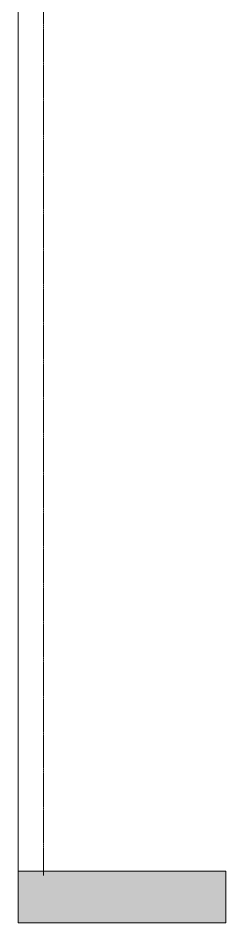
# Model space of a CAD drawing. Header units: inches. Extents: x 20139 to 37433, y -23296 to -20170.
# Drawn here: x 25390.9 to 25480.9, y -23296.4 to -22904.1 of the extents above; entities that cross this region are included whole.
import ezdxf

# ---------------------------------------------------------------- set-up
doc = ezdxf.new("R2010")
doc.units = ezdxf.units.IN
doc.header["$MEASUREMENT"] = 0
doc.linetypes.add('Grid Line 1_2_', pattern=[0.875, 0.5, -0.125, 0.125, -0.125])
doc.layers.add('G-ANNO-SYMB', color=111, linetype='Continuous', lineweight=9)
doc.layers.add('S-GRID', color=1, linetype='Continuous', lineweight=9)

# ---------------------------------------------------------------- blocks, each defined once
blk = doc.blocks.new('Section - 3_32_ x 3_8_-18514-Structural Framing')
at = {"layer": 'G-ANNO-SYMB'}
blk.add_hatch(color=256, dxfattribs=at).paths.add_polyline_path([(0, 0.375), (0, 0), (-0.09375, 0), (-0.09375, 0.375)], flags=0)
for p, q in [((0, 0.375), (-0.09375, 0.375)), ((-0.09375, 0.375), (-0.09375, 0)), ((0, 0), (0, 0.375)), ((-0.09375, 0), (0, 0))]:
    blk.add_line(p, q, dxfattribs=at)

msp = doc.modelspace()

# ---------------------------------------------------------------- linework, layer by layer
at = {"layer": 'G-ANNO-SYMB'}
msp.add_line((25390.89967, -20315.10083), (25390.89967, -23273.8711), dxfattribs=at)
at = {"layer": 'S-GRID', "linetype": 'Grid Line 1_2_'}
msp.add_line((25401.89023, -23275.7461), (25401.89023, -20486.01334), dxfattribs=at)

# ---------------------------------------------------------------- block references
at = {"layer": 'G-ANNO-SYMB', "extrusion": (0, 0, -1), "xscale": 239.9999999999998, "yscale": 239.9999999999998, "zscale": 239.9999999999998, "rotation": 90.00000000000053}
msp.add_blockref('Section - 3_32_ x 3_8_-18514-Structural Framing', (-25390.89967, -23273.8711), dxfattribs=at)

doc.saveas('drawing.dxf')
